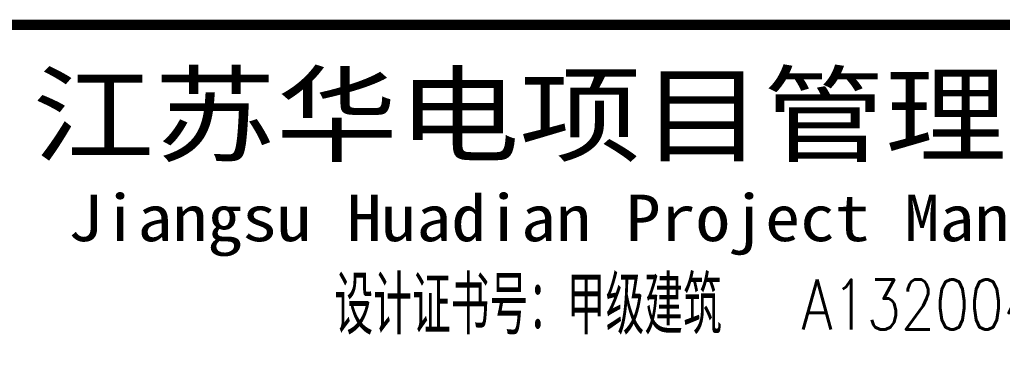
# Model space of a CAD drawing. Extents: x -2331248 to -1198620, y -977263 to -545844.
# Drawn here: x -1986525 to -1980619, y -850807 to -848847 of the extents above; entities that cross this region are included whole.
import ezdxf
from ezdxf.enums import TextEntityAlignment as Align

# ---------------------------------------------------------------- set-up
doc = ezdxf.new("R2010")
doc.units = 0
doc.header["$LTSCALE"] = 1000
doc.header["$MEASUREMENT"] = 0
doc.layers.get('0').update_dxf_attribs({"linetype": 'CONTINUOUS'})
doc.layers.add('t图框', color=222, linetype='CONTINUOUS')
doc.styles.add('_TEL_DIM', font='SIMPLEX', dxfattribs={"width": 0.8, "height": 3.5, "bigfont": 'HZTXT'})
doc.styles.add('房间名称', font='SIMPLEX', dxfattribs={"width": 0.7, "bigfont": '0HZTXT'})
doc.styles.add('黑体', font='SIMHEI.TTF', dxfattribs={"width": 1.4})

# ---------------------------------------------------------------- blocks, each defined once
blk = doc.blocks.new('ASDDA')
at = {"layer": 't图框'}
blk.add_line((-273365.6, 3065618.5), (-295865.6, 3065618.5), dxfattribs=at)
at = {"layer": 't图框', "const_width": 50}
blk.add_lwpolyline([(-295865.6, 3061618.5), (-295865.6, 3065618.5), (-273365.6, 3065618.5)], dxfattribs=at)
at = {"style": '房间名称', "width": 0.7}
blk.add_text('设计证书号：甲级建筑', height=280, dxfattribs=at).set_placement((-290894.5, 3064127.8))
at = {"layer": 't图框'}
for s, height, style, width, p in [('江苏华电项目管理有限公司', 373.418, '黑体', 1.15, (-292347.7, 3064998.7)), ('A132004712', 240, '_TEL_DIM', 0.8, (-288648.6, 3064151.8))]:
    blk.add_text(s, height=height, dxfattribs=dict(at, style=style, width=width)).set_placement(p)
at = {"layer": 't图框', "style": '黑体', "width": 1.1}
blk.add_text('Jiangsu Huadian Project Management Co. Ltd ', height=224.051, dxfattribs=at).set_placement((-288572.2, 3064688.9), align=Align.MIDDLE_CENTER)

msp = doc.modelspace()

# ---------------------------------------------------------------- block references
at = {"lineweight": -3, "xscale": 1.250016957928892, "yscale": 1.250016958278138, "zscale": 1.250016957604765}
msp.add_blockref('ASDDA', (-1621009.9, -4680952.9), dxfattribs=at)

doc.saveas('drawing.dxf')
